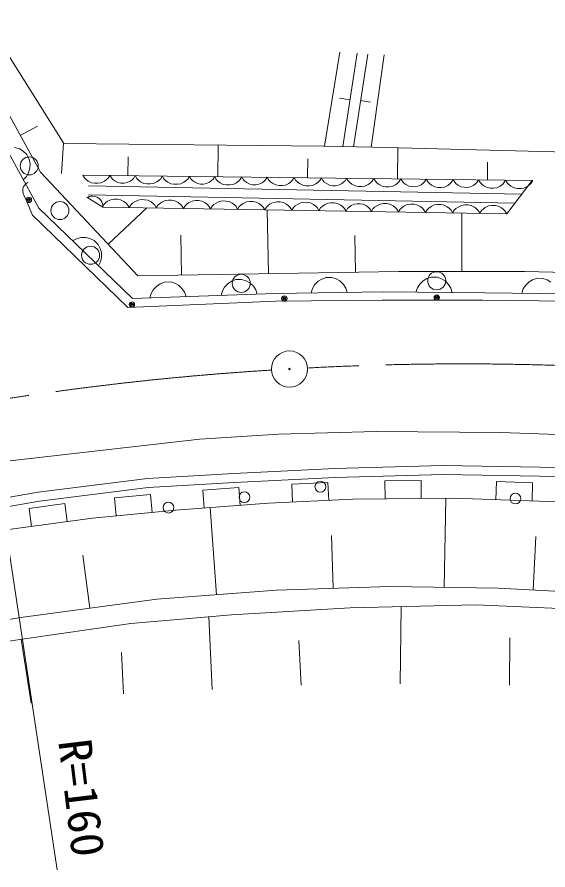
# Model space of a CAD drawing. Units: millimetres, scale not verified. Extents: x 40000 to 680000, y 20000 to 380000.
# Drawn here: x 153646 to 183026, y 271672 to 318863 of the extents above; entities that cross this region are included whole.
import ezdxf
from ezdxf.enums import TextEntityAlignment as Align

# ---------------------------------------------------------------- set-up
doc = ezdxf.new("R2010")
doc.units = ezdxf.units.MM
doc.header["$LTSCALE"] = 1000
doc.linetypes.add('CHAIN', pattern=[18.5, 12, -1.5, 3.5, -1.5])
for name, color, linetype, lineweight in [('M-BGD', 7, 'Continuous', 13), ('M-BMK', 2, 'CHAIN', 13), ('M-BMK-SRVR', 3, 'Continuous', 13), ('M-STR-HTXT', 7, 'Continuous', 13), ('M-STR-STRC', 7, 'Continuous', 13)]:
    doc.layers.add(name, color=color, linetype=linetype, lineweight=lineweight)
doc.styles.add('ＭＳ ゴシック', font='')
doc.styles.get('ＭＳ ゴシック').set_extended_font_data('MS Gothic')

msp = doc.modelspace()

# ---------------------------------------------------------------- linework, layer by layer
at = {"layer": 'M-BGD'}
for p, q in [((151841, 318863), (156232, 311869)), ((154851, 308285), (149491, 318087)), ((150471, 318424), (154943, 310276)), ((170652, 311715), (171500, 316912)), ((172471, 316870), (171684, 311696)), ((172263, 311685), (173050, 316808)), ((173959, 316767), (173235, 311666)), ((172078, 314283), (171488, 314373)), ((172656, 314246), (173211, 314161)), ((153825, 312313), (154775, 312834)), ((153785, 311569), (153514, 311649)), ((153986, 311451), (153785, 311569)), ((156115, 310199), (156225, 311880)), ((156232, 311869), (170629, 311715)), ((164749, 310031), (164770, 311778)), ((170629, 311715), (173335, 311664)), ((173335, 311664), (187324, 311307)), ((174698, 309908), (174719, 311629)), ((154172, 311279), (153986, 311451)), ((154325, 310998), (154172, 311279)), ((154370, 310749), (154325, 310998)), ((159774, 310092), (159787, 311135)), ((169723, 309970), (169736, 311023)), ((154361, 310516), (154370, 310749)), ((179672, 309847), (179685, 310840)), ((154163, 310044), (154281, 310245)), ((154281, 310245), (154361, 310516)), ((154943, 310276), (160335, 304548)), ((157287, 310123), (182160, 309817)), ((157287, 310123), (157375, 309972)), ((158695, 309956), (158787, 310104)), ((158787, 310104), (158869, 309963)), ((160101, 309948), (160186, 310087)), ((160186, 310087), (160275, 309936)), ((161594, 309920), (161686, 310069)), ((161686, 310069), (161774, 309918)), ((163094, 309901), (163186, 310050)), ((163186, 310050), (163268, 309909)), ((153991, 309858), (154163, 310044)), ((154041, 309528), (154127, 309631)), ((154127, 309631), (154211, 309689)), ((154211, 309689), (154266, 309712)), ((157375, 309972), (157464, 309881)), ((157464, 309881), (157583, 309789)), ((157583, 309789), (157761, 309697)), ((157761, 309697), (157941, 309665)), ((157941, 309665), (158121, 309663)), ((158121, 309663), (158301, 309690)), ((158301, 309690), (158482, 309778)), ((158482, 309778), (158604, 309867)), ((158604, 309867), (158695, 309956)), ((158869, 309963), (158952, 309878)), ((158952, 309878), (159063, 309793)), ((159063, 309793), (159230, 309707)), ((159230, 309707), (159397, 309677)), ((159397, 309677), (159565, 309675)), ((159565, 309675), (159734, 309701)), ((159734, 309701), (159903, 309783)), ((159903, 309783), (160016, 309865)), ((160016, 309865), (160101, 309948)), ((160275, 309936), (160363, 309845)), ((160363, 309845), (160482, 309754)), ((160482, 309754), (160661, 309661)), ((160661, 309661), (160841, 309629)), ((160841, 309629), (161021, 309627)), ((161021, 309627), (161201, 309655)), ((161201, 309655), (161382, 309742)), ((161382, 309742), (161503, 309831)), ((161503, 309831), (161594, 309920)), ((161774, 309918), (161863, 309827)), ((161863, 309827), (161982, 309735)), ((161982, 309735), (162161, 309643)), ((162161, 309643), (162341, 309611)), ((162341, 309611), (162521, 309608)), ((162521, 309608), (162701, 309636)), ((162701, 309636), (162882, 309724)), ((162882, 309724), (163003, 309812)), ((163003, 309812), (163094, 309901)), ((163268, 309909), (163351, 309824)), ((163351, 309824), (163462, 309739)), ((163462, 309739), (163629, 309653)), ((163629, 309653), (163797, 309623)), ((163797, 309623), (163965, 309621)), ((163965, 309621), (164133, 309647)), ((164133, 309647), (164302, 309728)), ((164302, 309728), (164415, 309811)), ((164415, 309811), (164500, 309894)), ((164500, 309894), (164586, 310033)), ((164586, 310033), (164674, 309882)), ((164674, 309882), (164763, 309791)), ((164763, 309791), (164882, 309699)), ((164882, 309699), (165061, 309607)), ((165061, 309607), (165240, 309575)), ((165240, 309575), (165420, 309573)), ((165420, 309573), (165601, 309600)), ((165601, 309600), (165782, 309688)), ((165782, 309688), (165903, 309777)), ((165903, 309777), (165994, 309866)), ((165994, 309866), (166086, 310015)), ((166086, 310015), (166168, 309874)), ((166168, 309874), (166251, 309788)), ((166251, 309788), (166362, 309703)), ((166362, 309703), (166529, 309617)), ((166529, 309617), (166697, 309587)), ((166697, 309587), (166865, 309585)), ((166865, 309585), (167033, 309611)), ((167033, 309611), (167202, 309693)), ((167202, 309693), (167315, 309775)), ((167315, 309775), (167400, 309858)), ((167400, 309858), (167486, 309997)), ((167486, 309997), (167574, 309846)), ((167574, 309846), (167663, 309755)), ((167663, 309755), (167782, 309664)), ((167782, 309664), (167961, 309571)), ((168501, 309565), (168682, 309653)), ((168682, 309653), (168803, 309741)), ((168803, 309741), (168894, 309830)), ((168894, 309830), (168986, 309979)), ((168986, 309979), (169074, 309828)), ((169074, 309828), (169163, 309737)), ((169163, 309737), (169282, 309645)), ((169282, 309645), (169461, 309553)), ((170000, 309546), (170182, 309634)), ((170182, 309634), (170303, 309723)), ((170303, 309723), (170394, 309811)), ((170394, 309811), (170486, 309960)), ((170486, 309960), (170568, 309819)), ((170568, 309819), (170651, 309734)), ((170651, 309734), (170762, 309649)), ((170762, 309649), (170929, 309563)), ((171433, 309557), (171602, 309639)), ((171602, 309639), (171715, 309721)), ((171715, 309721), (171800, 309804)), ((171800, 309804), (171886, 309943)), ((171886, 309943), (171974, 309792)), ((171974, 309792), (172063, 309701)), ((172063, 309701), (172181, 309609)), ((172181, 309609), (172360, 309517)), ((172900, 309511), (173081, 309598)), ((173081, 309598), (173202, 309687)), ((173202, 309687), (173294, 309776)), ((173294, 309776), (173385, 309925)), ((173385, 309925), (173474, 309774)), ((173474, 309774), (173562, 309682)), ((173562, 309682), (173681, 309591)), ((173681, 309591), (173860, 309499)), ((174400, 309492), (174581, 309580)), ((174581, 309580), (174702, 309668)), ((174702, 309668), (174793, 309757)), ((174793, 309757), (174885, 309906)), ((174885, 309906), (174968, 309765)), ((174968, 309765), (175051, 309680)), ((175051, 309680), (175161, 309595)), ((175161, 309595), (175328, 309509)), ((175832, 309502), (176001, 309584)), ((176001, 309584), (176114, 309667)), ((176114, 309667), (176199, 309750)), ((176199, 309750), (176285, 309889)), ((176285, 309889), (176373, 309738)), ((176373, 309738), (176462, 309647)), ((176462, 309647), (176581, 309555)), ((177481, 309544), (177602, 309633)), ((177602, 309633), (177693, 309722)), ((177693, 309722), (177785, 309870)), ((177785, 309870), (177867, 309729)), ((177867, 309729), (177950, 309644)), ((177950, 309644), (178061, 309559)), ((178901, 309549), (179014, 309631)), ((179014, 309631), (179099, 309714)), ((179099, 309714), (179185, 309853)), ((179185, 309853), (179273, 309702)), ((179273, 309702), (179362, 309611)), ((179362, 309611), (179481, 309520)), ((180381, 309508), (180502, 309597)), ((180502, 309597), (180593, 309686)), ((180593, 309686), (180685, 309835)), ((180685, 309835), (180773, 309684)), ((182160, 309817), (180751, 307979)), ((180773, 309684), (180862, 309593)), ((180862, 309593), (180981, 309501)), ((181881, 309490), (182002, 309579)), ((182002, 309579), (182093, 309667)), ((182093, 309667), (182185, 309816)), ((153959, 309211), (153967, 309345)), ((153980, 309111), (153959, 309211)), ((153967, 309345), (153991, 309442)), ((154043, 308964), (153980, 309111)), ((153991, 309442), (154041, 309528)), ((157603, 309520), (181580, 309060)), ((167961, 309571), (168140, 309539)), ((168140, 309539), (168320, 309537)), ((168320, 309537), (168501, 309565)), ((169461, 309553), (169640, 309521)), ((169640, 309521), (169820, 309519)), ((169820, 309519), (170000, 309546)), ((170929, 309563), (171096, 309533)), ((171096, 309533), (171264, 309531)), ((171264, 309531), (171433, 309557)), ((172360, 309517), (172540, 309485)), ((172540, 309485), (172720, 309483)), ((172720, 309483), (172900, 309511)), ((173860, 309499), (174040, 309467)), ((174040, 309467), (174220, 309464)), ((174220, 309464), (174400, 309492)), ((175328, 309509), (175496, 309479)), ((175496, 309479), (175664, 309477)), ((175664, 309477), (175832, 309502)), ((176581, 309555), (176760, 309463)), ((176760, 309463), (176940, 309431)), ((176940, 309431), (177120, 309429)), ((177120, 309429), (177300, 309456)), ((177300, 309456), (177481, 309544)), ((178061, 309559), (178228, 309473)), ((178228, 309473), (178396, 309443)), ((178396, 309443), (178564, 309441)), ((178564, 309441), (178732, 309467)), ((178732, 309467), (178901, 309549)), ((179481, 309520), (179660, 309427)), ((179660, 309427), (179839, 309395)), ((179839, 309395), (180019, 309393)), ((180019, 309393), (180200, 309421)), ((180200, 309421), (180381, 309508)), ((180981, 309501), (181160, 309409)), ((181160, 309409), (181339, 309377)), ((181339, 309377), (181519, 309374)), ((181519, 309374), (181700, 309402)), ((181700, 309402), (181881, 309490)), ((154161, 308688), (154043, 308964)), ((154498, 307903), (154161, 308688)), ((158389, 308346), (157501, 308898)), ((157643, 308927), (157540, 308874)), ((157593, 309020), (181202, 308567)), ((157726, 308946), (157643, 308927)), ((157826, 308955), (157726, 308946)), ((157959, 308943), (157826, 308955)), ((158072, 308896), (157959, 308943)), ((158174, 308833), (158072, 308896)), ((158265, 308753), (158174, 308833)), ((158335, 308639), (158265, 308753)), ((158372, 308545), (158335, 308639)), ((158659, 308672), (158538, 308584)), ((158841, 308759), (158659, 308672)), ((159021, 308786), (158841, 308759)), ((159201, 308783), (159021, 308786)), ((159380, 308750), (159201, 308783)), ((159559, 308657), (159380, 308750)), ((159677, 308565), (159559, 308657)), ((160159, 308647), (160037, 308559)), ((160340, 308734), (160159, 308647)), ((160521, 308761), (160340, 308734)), ((160701, 308758), (160521, 308761)), ((160880, 308725), (160701, 308758)), ((161059, 308632), (160880, 308725)), ((161177, 308540), (161059, 308632)), ((161840, 308710), (161659, 308623)), ((162021, 308737), (161840, 308710)), ((162201, 308734), (162021, 308737)), ((162380, 308701), (162201, 308734)), ((162559, 308608), (162380, 308701)), ((163340, 308685), (163158, 308598)), ((163520, 308712), (163340, 308685)), ((163700, 308709), (163520, 308712)), ((163880, 308676), (163700, 308709)), ((164058, 308583), (163880, 308676)), ((164840, 308660), (164658, 308573)), ((165020, 308687), (164840, 308660)), ((165200, 308684), (165020, 308687)), ((165380, 308651), (165200, 308684)), ((165558, 308558), (165380, 308651)), ((166339, 308636), (166158, 308549)), ((166520, 308663), (166339, 308636)), ((166700, 308660), (166520, 308663)), ((166879, 308627), (166700, 308660)), ((168020, 308638), (167839, 308611)), ((168200, 308635), (168020, 308638)), ((168379, 308602), (168200, 308635)), ((160028, 303292), (154851, 308285)), ((158446, 308495), (158354, 308347)), ((158391, 308463), (158372, 308545)), ((158389, 308346), (158391, 308463)), ((180751, 307979), (158389, 308346)), ((158538, 308584), (158446, 308495)), ((158692, 306293), (160831, 308306)), ((159766, 308474), (159677, 308565)), ((159853, 308322), (159766, 308474)), ((159946, 308471), (159853, 308322)), ((160037, 308559), (159946, 308471)), ((161266, 308449), (161177, 308540)), ((161353, 308298), (161266, 308449)), ((161446, 308446), (161353, 308298)), ((161537, 308535), (161446, 308446)), ((161659, 308623), (161537, 308535)), ((162677, 308516), (162559, 308608)), ((162766, 308424), (162677, 308516)), ((162853, 308273), (162766, 308424)), ((162946, 308421), (162853, 308273)), ((163037, 308510), (162946, 308421)), ((163158, 308598), (163037, 308510)), ((164177, 308491), (164058, 308583)), ((164265, 308400), (164177, 308491)), ((164353, 308248), (164265, 308400)), ((164445, 308397), (164353, 308248)), ((164537, 308485), (164445, 308397)), ((164658, 308573), (164537, 308485)), ((165677, 308466), (165558, 308558)), ((165765, 308375), (165677, 308466)), ((165853, 308224), (165765, 308375)), ((165945, 308372), (165853, 308224)), ((166037, 308461), (165945, 308372)), ((166158, 308549), (166037, 308461)), ((167058, 308534), (166879, 308627)), ((167176, 308442), (167058, 308534)), ((167265, 308350), (167176, 308442)), ((167352, 308199), (167265, 308350)), ((167445, 308347), (167352, 308199)), ((167536, 308436), (167445, 308347)), ((167556, 304670), (167496, 308197)), ((167658, 308524), (167536, 308436)), ((167839, 308611), (167658, 308524)), ((168558, 308509), (168379, 308602)), ((168676, 308417), (168558, 308509)), ((168765, 308326), (168676, 308417)), ((168852, 308174), (168765, 308326)), ((168945, 308323), (168852, 308174)), ((169036, 308411), (168945, 308323)), ((169158, 308499), (169036, 308411)), ((169339, 308586), (169158, 308499)), ((169520, 308613), (169339, 308586)), ((169700, 308610), (169520, 308613)), ((169879, 308577), (169700, 308610)), ((170058, 308484), (169879, 308577)), ((170176, 308393), (170058, 308484)), ((170265, 308301), (170176, 308393)), ((170352, 308150), (170265, 308301)), ((170444, 308298), (170352, 308150)), ((170536, 308387), (170444, 308298)), ((170657, 308475), (170536, 308387)), ((170839, 308562), (170657, 308475)), ((171019, 308589), (170839, 308562)), ((171199, 308586), (171019, 308589)), ((171379, 308553), (171199, 308586)), ((171557, 308460), (171379, 308553)), ((171676, 308368), (171557, 308460)), ((171764, 308276), (171676, 308368)), ((171852, 308125), (171764, 308276)), ((171938, 308264), (171852, 308125)), ((172024, 308346), (171938, 308264)), ((172137, 308428), (172024, 308346)), ((172306, 308510), (172137, 308428)), ((172475, 308535), (172306, 308510)), ((172643, 308532), (172475, 308535)), ((172810, 308501), (172643, 308532)), ((172977, 308414), (172810, 308501)), ((173087, 308329), (172977, 308414)), ((173170, 308243), (173087, 308329)), ((173252, 308102), (173170, 308243)), ((173344, 308250), (173252, 308102)), ((173436, 308339), (173344, 308250)), ((173557, 308427), (173436, 308339)), ((173738, 308514), (173557, 308427)), ((173919, 308541), (173738, 308514)), ((174099, 308538), (173919, 308541)), ((174278, 308505), (174099, 308538)), ((174457, 308412), (174278, 308505)), ((174575, 308320), (174457, 308412)), ((174664, 308229), (174575, 308320)), ((174751, 308077), (174664, 308229)), ((174844, 308226), (174751, 308077)), ((174935, 308314), (174844, 308226)), ((175057, 308402), (174935, 308314)), ((175238, 308489), (175057, 308402)), ((175419, 308516), (175238, 308489)), ((175599, 308513), (175419, 308516)), ((175778, 308480), (175599, 308513)), ((175957, 308388), (175778, 308480)), ((176075, 308296), (175957, 308388)), ((176164, 308204), (176075, 308296)), ((176251, 308053), (176164, 308204)), ((176344, 308201), (176251, 308053)), ((176435, 308290), (176344, 308201)), ((176557, 308378), (176435, 308290)), ((176738, 308465), (176557, 308378)), ((176919, 308492), (176738, 308465)), ((177099, 308489), (176919, 308492)), ((177278, 308456), (177099, 308489)), ((177457, 308363), (177278, 308456)), ((177575, 308271), (177457, 308363)), ((177664, 308179), (177575, 308271)), ((177751, 308028), (177664, 308179)), ((177843, 308176), (177751, 308028)), ((177935, 308265), (177843, 308176)), ((178056, 308353), (177935, 308265)), ((178238, 308440), (178056, 308353)), ((178418, 308467), (178238, 308440)), ((178598, 308464), (178418, 308467)), ((178778, 308431), (178598, 308464)), ((178956, 308338), (178778, 308431)), ((179075, 308246), (178956, 308338)), ((179163, 308155), (179075, 308246)), ((179435, 308240), (179343, 308152)), ((179556, 308328), (179435, 308240)), ((179738, 308415), (179556, 308328)), ((179918, 308442), (179738, 308415)), ((180098, 308439), (179918, 308442)), ((180278, 308406), (180098, 308439)), ((180456, 308314), (180278, 308406)), ((180575, 308222), (180456, 308314)), ((180663, 308130), (180575, 308222)), ((159771, 302798), (154498, 307903)), ((178253, 304793), (178253, 308020)), ((179251, 308003), (179163, 308155)), ((179343, 308152), (179251, 308003)), ((180751, 307979), (180663, 308130)), ((162742, 304589), (162704, 306801)), ((172370, 304752), (172335, 306771)), ((156944, 306600), (156720, 306483)), ((157169, 306661), (156944, 306600)), ((157452, 306666), (157169, 306661)), ((157680, 306613), (157452, 306666)), ((157908, 306504), (157680, 306613)), ((158138, 306282), (157908, 306504)), ((158255, 306058), (158138, 306282)), ((158316, 305833), (158255, 306058)), ((158321, 305550), (158316, 305833)), ((158269, 305323), (158321, 305550)), ((158160, 305094), (158269, 305323)), ((160335, 304548), (174777, 304793)), ((170744, 304451), (170506, 304367)), ((171064, 304456), (170744, 304451)), ((171305, 304380), (171064, 304456)), ((174777, 304793), (181730, 304793)), ((176330, 304393), (176129, 304275)), ((176571, 304471), (176330, 304393)), ((176891, 304467), (176571, 304471)), ((177130, 304385), (176891, 304467)), ((177329, 304262), (177130, 304385)), ((181730, 304793), (186999, 304640)), ((182421, 304409), (182180, 304332)), ((182741, 304406), (182421, 304409)), ((182980, 304324), (182741, 304406)), ((161378, 303980), (161185, 303773)), ((161574, 304106), (161378, 303980)), ((161811, 304195), (161574, 304106)), ((162131, 304206), (161811, 304195)), ((162373, 304134), (162131, 304206)), ((162577, 304021), (162373, 304134)), ((162784, 303829), (162577, 304021)), ((165129, 303911), (165016, 303706)), ((165321, 304117), (165129, 303911)), ((165517, 304244), (165321, 304117)), ((165754, 304333), (165517, 304244)), ((166074, 304344), (165754, 304333)), ((166317, 304272), (166074, 304344)), ((166521, 304159), (166317, 304272)), ((166728, 303966), (166521, 304159)), ((166855, 303771), (166728, 303966)), ((170110, 304041), (169994, 303840)), ((170307, 304244), (170110, 304041)), ((170506, 304367), (170307, 304244)), ((171507, 304263), (171305, 304380)), ((171710, 304066), (171507, 304263)), ((171833, 303868), (171710, 304066)), ((175927, 304078), (175805, 303879)), ((176129, 304275), (175927, 304078)), ((177527, 304060), (177329, 304262)), ((177644, 303859), (177527, 304060)), ((181777, 304016), (181655, 303817)), ((181979, 304214), (181777, 304016)), ((182180, 304332), (181979, 304214)), ((183179, 304202), (182980, 304324)), ((167915, 303568), (160028, 303292)), ((161072, 303569), (161001, 303326)), ((161185, 303773), (161072, 303569)), ((162911, 303633), (162784, 303829)), ((162999, 303396), (162911, 303633)), ((165016, 303706), (164944, 303464)), ((166943, 303534), (166855, 303771)), ((173919, 303660), (167915, 303568)), ((169994, 303840), (169917, 303598)), ((171917, 303629), (171833, 303868)), ((179525, 303598), (173919, 303660)), ((175805, 303879), (175722, 303640)), ((177722, 303618), (177644, 303859)), ((185620, 303537), (179525, 303598)), ((181655, 303817), (181573, 303578)), ((167962, 303134), (159771, 302798)), ((173853, 303190), (167962, 303134)), ((179407, 303190), (173853, 303190)), ((185353, 303134), (179407, 303190)), ((171238, 293886), (177223, 294050)), ((177223, 294050), (183655, 293940)), ((160863, 293337), (165648, 293612)), ((165648, 293612), (171238, 293886)), ((171257, 293386), (177225, 293550)), ((171257, 293386), (177225, 293550)), ((177225, 293550), (183631, 293441)), ((177225, 293550), (183631, 293441)), ((154813, 292567), (160863, 293337)), ((160909, 292838), (165673, 293112)), ((160909, 292838), (165673, 293112)), ((165673, 293112), (171257, 293386)), ((165673, 293112), (171257, 293386)), ((170848, 293118), (168850, 293024)), ((170895, 292119), (170848, 293118)), ((176005, 293219), (174005, 293199)), ((174005, 293199), (174015, 292199)), ((176015, 292219), (176005, 293219)), ((180180, 293159), (180148, 292159)), ((182179, 293093), (180180, 293159)), ((182147, 292094), (182179, 293093)), ((154887, 292072), (160909, 292838)), ((154887, 292072), (160909, 292838)), ((165918, 292842), (163924, 292694)), ((163924, 292694), (163998, 291696)), ((165993, 291845), (165918, 292842)), ((168850, 293024), (168897, 292025)), ((152558, 292181), (154813, 292567)), ((161023, 292450), (159032, 292261)), ((159032, 292261), (159127, 291265)), ((161118, 291455), (161023, 292450)), ((172223, 292181), (167569, 291962)), ((177807, 292236), (172223, 292181)), ((177281, 287309), (177371, 292232)), ((184487, 292017), (177807, 292236)), ((152642, 291689), (154887, 292072)), ((152642, 291689), (154887, 292072)), ((156291, 291940), (154310, 291667)), ((154310, 291667), (154446, 290676)), ((156428, 290949), (156291, 291940)), ((167569, 291962), (162422, 291579)), ((164688, 286898), (164329, 291721)), ((162422, 291579), (157823, 291141)), ((157823, 291141), (153051, 290484)), ((171149, 287254), (171047, 290175)), ((182208, 287158), (182354, 290113)), ((157680, 286159), (157290, 289083)), ((168000, 287144), (161376, 286651)), ((174297, 287363), (168000, 287144)), ((180265, 287254), (174297, 287363)), ((188039, 286871), (180265, 287254)), ((161376, 286651), (153984, 285666)), ((165518, 285794), (172089, 286177)), ((172089, 286177), (179042, 286342)), ((174840, 281975), (174898, 286244)), ((179042, 286342), (185284, 286068)), ((153984, 285666), (132741, 282162)), ((159934, 285301), (165518, 285794)), ((164451, 281660), (164256, 285683)), ((153802, 284425), (159934, 285301)), ((133325, 281140), (153802, 284425)), ((154431, 280894), (153883, 284437)), ((169360, 281898), (169241, 284363)), ((180890, 281893), (180925, 284512)), ((159541, 281423), (159431, 283701))]:
    msp.add_line(p, q, dxfattribs=at)
for centre, radius in [((154318, 310629), 500), ((154299, 308747), 150), ((154299, 308747), 90), ((154299, 308747), 30), ((156015, 308155), 500), ((157712, 305681), 500), ((166054, 304128), 500), ((176870, 304273), 500), ((168437, 303289), 150), ((176872, 303340), 150), ((160005, 302957), 150), ((160005, 302957), 90), ((160005, 302957), 30), ((168437, 303289), 90), ((168437, 303289), 30), ((176872, 303340), 90), ((176872, 303340), 30), ((170432, 292877), 300), ((166229, 292298), 300), ((181229, 292222), 300), ((162026, 291720), 300)]:
    msp.add_circle(centre, radius, dxfattribs=at)
at = {"layer": 'M-BMK'}
for centre, start, end in [((178285, 139674), 73.96735, 93.06842), ((177618, 139636), 93.54513, 99.22937)]:
    msp.add_arc(centre, 160000, start, end, dxfattribs=at)
at = {"layer": 'M-BMK-SRVR'}
for radius in [1000, 40]:
    msp.add_circle((168722, 299388), radius, dxfattribs=at)
at = {"layer": 'M-STR-HTXT'}
msp.add_line((151956, 297565), (155860, 271672), dxfattribs=at)
at = {"layer": 'M-STR-STRC'}
for p, q in [((168118, 295787), (173532, 295924)), ((173532, 295924), (180415, 295878)), ((158896, 294961), (163760, 295511)), ((163760, 295511), (168118, 295787)), ((180415, 295878), (185416, 295695)), ((152473, 294227), (158896, 294961))]:
    msp.add_line(p, q, dxfattribs=at)

# ---------------------------------------------------------------- texts
at = {"layer": 'M-STR-HTXT', "style": 'ＭＳ ゴシック', "width": 1.05}
msp.add_text('R=160', height=1833, rotation=276.907, dxfattribs=at).set_placement((155376, 278739), align=Align.BOTTOM_LEFT)

doc.saveas('drawing.dxf')
